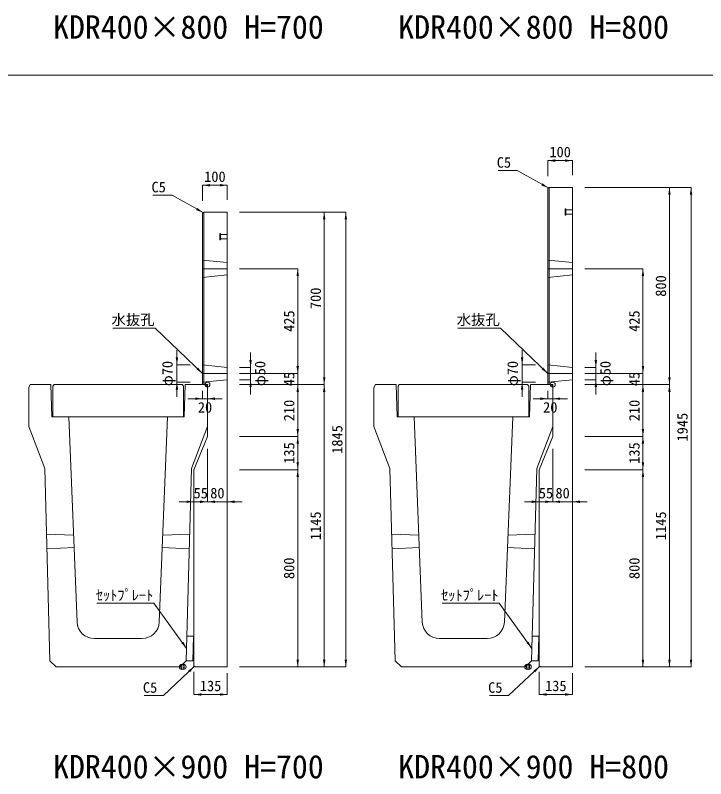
# Model space of a CAD drawing. Units: millimetres at full size, sheet at 1:40. Extents: x 172874 to 199766, y 869448 to 902797.
# Drawn here: x 194154 to 196954, y 872695 to 875792 of the extents above; entities that cross this region are included whole.
import ezdxf
from ezdxf.enums import TextEntityAlignment as Align

# ---------------------------------------------------------------- set-up
doc = ezdxf.new("R2010")
doc.units = ezdxf.units.MM
doc.header["$LTSCALE"] = 40
doc.header["$PDMODE"] = 32
doc.header["$PDSIZE"] = 20
for name, pattern in [('DASHED', [7.5, 6, -1.5]), ('USER2', [4.7625, 3.175, -1.5875]), ('USER3', [1.35, 0.75, -0.6])]:
    doc.linetypes.add(name, pattern=pattern)
for name, color, linetype, lineweight in [('セットプレート', 3, 'Continuous', 13), ('パネックスKDR', 2, 'Continuous', 13), ('図枠', 5, 'Continuous', 13), ('寸法線', 7, 'Continuous', 13), ('引出線', 4, 'Continuous', 13), ('本体', 2, 'Continuous', 13), ('補助線', 8, 'Continuous', 13), ('ｲﾝｻｰﾄ', 3, 'USER3', 5)]:
    doc.layers.add(name, color=color, linetype=linetype, lineweight=lineweight)
doc.layers.add('文字', color=7, linetype='Continuous')
doc.styles.add('ＭＳ ゴシック', font='')
doc.styles.get('ＭＳ ゴシック').set_extended_font_data('MS Gothic')

# ---------------------------------------------------------------- blocks, each defined once
blk = doc.blocks.new('filled_arrow')
at = {"color": 0, "linetype": 'Continuous', "lineweight": -2}
blk.add_solid([(7.5, 1.25), (0, 0), (7.5, -1.25)], dxfattribs=at)

msp = doc.modelspace()

# ---------------------------------------------------------------- linework, layer by layer
at = {"layer": 'セットプレート'}
for points in [[(194847.46, 873173.72), (194874.45, 873173), (194877.13, 873272.96), (194850.14, 873273.68)], [(196247.46, 873173.72), (196274.45, 873173), (196277.13, 873272.96), (196250.14, 873273.68)]]:
    msp.add_lwpolyline(points, close=True, dxfattribs=at)
at = {"layer": 'パネックスKDR'}
for p, q in [((196313.37, 875088.73), (196318.37, 875093.73)), ((196313.37, 875088.73), (196313.37, 874293.73)), ((196318.37, 875093.73), (196413.37, 875093.73)), ((196413.37, 875093.73), (196413.37, 873148.73)), ((194913.37, 874988.73), (194918.37, 874993.73)), ((194913.37, 874988.73), (194913.37, 874293.73)), ((194918.37, 874993.73), (195013.37, 874993.73)), ((195013.37, 874993.73), (195013.37, 873148.73)), ((194913.37, 874293.73), (194933.37, 874293.73)), ((194933.37, 874293.73), (194933.37, 874083.73)), ((196313.37, 874293.73), (196333.37, 874293.73)), ((196333.37, 874293.73), (196333.37, 874083.73)), ((194933.37, 874083.73), (194878.37, 873948.73)), ((196333.37, 874083.73), (196278.37, 873948.73)), ((194878.37, 873948.73), (194878.37, 873153.73)), ((196278.37, 873948.73), (196278.37, 873153.73)), ((194878.37, 873153.73), (194883.37, 873148.73)), ((194883.37, 873148.73), (195013.37, 873148.73)), ((196278.37, 873153.73), (196283.37, 873148.73)), ((196283.37, 873148.73), (196413.37, 873148.73))]:
    msp.add_line(p, q, dxfattribs=at)
at = {"layer": 'パネックスKDR', "lineweight": 5}
for p, q in [((196318.37, 875093.73), (196318.37, 874293.73)), ((194918.37, 874993.73), (194918.37, 874293.73))]:
    msp.add_line(p, q, dxfattribs=at)
at = {"layer": 'パネックスKDR', "linetype": 'DASHED', "lineweight": 9}
for p, q in [((194913.37, 874798.73), (195013.37, 874788.73)), ((196313.37, 874798.73), (196413.37, 874788.73)), ((194913.37, 874728.73), (195013.37, 874738.73)), ((196313.37, 874728.73), (196413.37, 874738.73)), ((194913.37, 874373.73), (195013.37, 874363.73)), ((196313.37, 874373.73), (196413.37, 874363.73)), ((194913.37, 874303.73), (195013.37, 874313.73)), ((196313.37, 874303.73), (196413.37, 874313.73))]:
    msp.add_line(p, q, dxfattribs=at)
at = {"layer": '図枠'}
msp.add_line((187274.21, 875548.33), (199766.29, 875548.33), dxfattribs=at)
at = {"layer": '寸法線'}
for p, q in [((196313.37, 875202.28), (196413.37, 875202.28)), ((196313.37, 875138.73), (196313.37, 875202.28)), ((196413.37, 875143.73), (196413.37, 875202.28)), ((194913.37, 875102.28), (195013.37, 875102.28)), ((194913.37, 875038.73), (194913.37, 875102.28)), ((195013.37, 875043.73), (195013.37, 875102.28)), ((196463.37, 875093.73), (196894.21, 875093.73)), ((196463.37, 875093.73), (196806.71, 875093.73)), ((196806.71, 874293.73), (196806.71, 875093.73)), ((196894.21, 873148.73), (196894.21, 875093.73)), ((195063.37, 874993.73), (195494.21, 874993.73)), ((195063.37, 874993.73), (195406.71, 874993.73)), ((195406.71, 874293.73), (195406.71, 874993.73)), ((195494.21, 873148.73), (195494.21, 874993.73)), ((195063.37, 874763.73), (195299.21, 874763.73)), ((195299.21, 874338.73), (195299.21, 874763.73)), ((196463.37, 874763.73), (196699.21, 874763.73)), ((196699.21, 874338.73), (196699.21, 874763.73)), ((194809.3, 874433.73), (194809.3, 874243.73)), ((195108.04, 874423.73), (195108.04, 874253.73)), ((196209.3, 874433.73), (196209.3, 874243.73)), ((196508.04, 874423.73), (196508.04, 874253.73)), ((195299.21, 874233.73), (195299.21, 874398.73)), ((196699.21, 874233.73), (196699.21, 874398.73)), ((194863.37, 874373.73), (194809.3, 874373.73)), ((195063.37, 874363.73), (195108.04, 874363.73)), ((196263.37, 874373.73), (196209.3, 874373.73)), ((196463.37, 874363.73), (196508.04, 874363.73)), ((195063.37, 874338.73), (195299.21, 874338.73)), ((195063.37, 874338.73), (195299.21, 874338.73)), ((196463.37, 874338.73), (196699.21, 874338.73)), ((196463.37, 874338.73), (196699.21, 874338.73)), ((194863.37, 874303.73), (194809.3, 874303.73)), ((195063.37, 874313.73), (195108.04, 874313.73)), ((196263.37, 874303.73), (196209.3, 874303.73)), ((196463.37, 874313.73), (196508.04, 874313.73)), ((194913.37, 874268.73), (194913.37, 874236.65)), ((194933.37, 874268.73), (194933.37, 874236.65)), ((195063.37, 874293.73), (195406.71, 874293.73)), ((195063.37, 874293.73), (195299.21, 874293.73)), ((195063.37, 874293.73), (195406.71, 874293.73)), ((195063.37, 874293.73), (195299.21, 874293.73)), ((195299.21, 874293.73), (195299.21, 874083.73)), ((195406.71, 874293.73), (195406.71, 873148.73)), ((196313.37, 874268.73), (196313.37, 874236.65)), ((196333.37, 874268.73), (196333.37, 874236.65)), ((196463.37, 874293.73), (196806.71, 874293.73)), ((196463.37, 874293.73), (196699.21, 874293.73)), ((196463.37, 874293.73), (196806.71, 874293.73)), ((196463.37, 874293.73), (196699.21, 874293.73)), ((196699.21, 874293.73), (196699.21, 874083.73)), ((196806.71, 874293.73), (196806.71, 873148.73)), ((194853.37, 874236.65), (194993.37, 874236.65)), ((196253.37, 874236.65), (196393.37, 874236.65)), ((195063.37, 874083.73), (195299.21, 874083.73)), ((195063.37, 874083.73), (195299.21, 874083.73)), ((195299.21, 874083.73), (195299.21, 873948.73)), ((196463.37, 874083.73), (196699.21, 874083.73)), ((196463.37, 874083.73), (196699.21, 874083.73)), ((196699.21, 874083.73), (196699.21, 873948.73)), ((194933.37, 874033.73), (194933.37, 873818.73)), ((194933.37, 874033.73), (194933.37, 873818.73)), ((195013.37, 874033.73), (195013.37, 873818.73)), ((196333.37, 874033.73), (196333.37, 873818.73)), ((196333.37, 874033.73), (196333.37, 873818.73)), ((196413.37, 874033.73), (196413.37, 873818.73)), ((195063.37, 873948.73), (195299.21, 873948.73)), ((195063.37, 873948.73), (195299.21, 873948.73)), ((195299.21, 873948.73), (195299.21, 873148.73)), ((196463.37, 873948.73), (196699.21, 873948.73)), ((196463.37, 873948.73), (196699.21, 873948.73)), ((196699.21, 873948.73), (196699.21, 873148.73)), ((194878.37, 873898.73), (194878.37, 873818.73)), ((196278.37, 873898.73), (196278.37, 873818.73)), ((194993.37, 873818.73), (194818.37, 873818.73)), ((194873.37, 873818.73), (195073.37, 873818.73)), ((196393.37, 873818.73), (196218.37, 873818.73)), ((196273.37, 873818.73), (196473.37, 873818.73)), ((195063.37, 873148.73), (195494.21, 873148.73)), ((195063.37, 873148.73), (195406.71, 873148.73)), ((195063.37, 873148.73), (195299.21, 873148.73)), ((196463.37, 873148.73), (196894.21, 873148.73)), ((196463.37, 873148.73), (196806.71, 873148.73)), ((196463.37, 873148.73), (196699.21, 873148.73)), ((194878.37, 873128.73), (194878.37, 873036.93)), ((195013.37, 873123.73), (195013.37, 873036.93)), ((196278.37, 873128.73), (196278.37, 873036.93)), ((196413.37, 873123.73), (196413.37, 873036.93)), ((194878.37, 873036.93), (195013.37, 873036.93)), ((196278.37, 873036.93), (196413.37, 873036.93))]:
    msp.add_line(p, q, dxfattribs=at)
at = {"layer": '引出線'}
for points in [[(196315.87, 875091.23), (196189.5, 875162.3), (196111.73, 875162.3)], [(194915.87, 874991.23), (194789.5, 875062.3), (194711.73, 875062.3)], [(194913.37, 874338.73), (194720.91, 874522.18), (194549.17, 874522.18)], [(196313.37, 874338.73), (196120.91, 874522.18), (195949.17, 874522.18)], [(194848.8, 873223.7), (194715.94, 873407.19), (194484.58, 873407.19)], [(196248.8, 873223.7), (196115.94, 873407.19), (195884.58, 873407.19)], [(194880.87, 873151.23), (194754.5, 873032.58), (194676.73, 873032.58)], [(196280.87, 873151.23), (196154.5, 873032.58), (196076.73, 873032.58)]]:
    msp.add_lwpolyline(points, dxfattribs=at)
at = {"layer": '本体'}
for p, q in [((194214.37, 874293.73), (194208.37, 874281.73)), ((194208.37, 874281.73), (194208.37, 874123.73)), ((194214.37, 874293.73), (194298.37, 874293.73)), ((194298.37, 874293.73), (194302.37, 874163.73)), ((194843.37, 874293.73), (194839.37, 874163.73)), ((194843.37, 874293.73), (194927.37, 874293.73)), ((194927.37, 874293.73), (194933.37, 874281.73)), ((194933.37, 874281.73), (194933.37, 874123.73)), ((195614.37, 874293.73), (195608.37, 874281.73)), ((195608.37, 874281.73), (195608.37, 874123.73)), ((195614.37, 874293.73), (195698.37, 874293.73)), ((195698.37, 874293.73), (195702.37, 874163.73)), ((196243.37, 874293.73), (196239.37, 874163.73)), ((196243.37, 874293.73), (196327.37, 874293.73)), ((196327.37, 874293.73), (196333.37, 874281.73)), ((196333.37, 874281.73), (196333.37, 874123.73)), ((194302.37, 874163.73), (194370.87, 874163.73)), ((194370.87, 874163.73), (194404.18, 873330.93)), ((194770.87, 874163.73), (194737.56, 873330.93)), ((194770.87, 874163.73), (194839.37, 874163.73)), ((195702.37, 874163.73), (195770.87, 874163.73)), ((195770.87, 874163.73), (195804.18, 873330.93)), ((196170.87, 874163.73), (196137.56, 873330.93)), ((196170.87, 874163.73), (196239.37, 874163.73)), ((194208.37, 874123.73), (194273.37, 873953.73)), ((194933.37, 874123.73), (194868.37, 873953.73)), ((195608.37, 874123.73), (195673.37, 873953.73)), ((196333.37, 874123.73), (196268.37, 873953.73)), ((194273.37, 873953.73), (194294.28, 873173.72)), ((194868.37, 873953.73), (194847.46, 873173.72)), ((195673.37, 873953.73), (195694.28, 873173.72)), ((196268.37, 873953.73), (196247.46, 873173.72)), ((194474.13, 873263.73), (194667.61, 873263.73)), ((195874.13, 873263.73), (196067.61, 873263.73)), ((194294.28, 873173.72), (194319.95, 873148.73)), ((194319.95, 873148.73), (194821.79, 873148.73)), ((194821.79, 873148.73), (194847.46, 873173.72)), ((195694.28, 873173.72), (195719.95, 873148.73)), ((195719.95, 873148.73), (196221.79, 873148.73)), ((196221.79, 873148.73), (196247.46, 873173.72))]:
    msp.add_line(p, q, dxfattribs=at)
at = {"layer": '本体', "linetype": 'USER2'}
for p, q in [((194280.5, 873687.73), (194390.11, 873682.73)), ((194751.63, 873682.73), (194861.24, 873687.73)), ((195680.5, 873687.73), (195790.11, 873682.73)), ((196151.63, 873682.73), (196261.24, 873687.73)), ((194282.11, 873627.73), (194392.11, 873632.73)), ((194749.63, 873632.73), (194859.63, 873627.73)), ((195682.11, 873627.73), (195792.11, 873632.73)), ((196149.63, 873632.73), (196259.63, 873627.73))]:
    msp.add_line(p, q, dxfattribs=at)
at = {"layer": '本体', "lineweight": 20}
for points in [[(194305.87, 874287.73), (194310.87, 874293.73), (194830.87, 874293.73), (194835.87, 874287.73), (194835.87, 874163.73), (194305.87, 874163.73)], [(195705.87, 874287.73), (195710.87, 874293.73), (196230.87, 874293.73), (196235.87, 874287.73), (196235.87, 874163.73), (195705.87, 874163.73)]]:
    msp.add_lwpolyline(points, close=True, dxfattribs=at)
at = {"layer": '本体'}
for centre, start, end in [((194474.13, 873333.73), 182.29061, 270), ((194667.61, 873333.73), 270, 357.70939), ((195874.13, 873333.73), 182.29061, 270), ((196067.61, 873333.73), 270, 357.70939)]:
    msp.add_arc(centre, 70, start, end, dxfattribs=at)
at = {"layer": '補助線'}
for p, q in [((194913.37, 874763.73), (195013.37, 874763.73)), ((196313.37, 874763.73), (196413.37, 874763.73)), ((194913.37, 874338.73), (195013.37, 874338.73)), ((196313.37, 874338.73), (196413.37, 874338.73))]:
    msp.add_line(p, q, dxfattribs=at)
for p in [(194933.37, 874293.73), (196333.37, 874293.73), (194829.37, 873148.73), (194829.37, 873148.73), (194836.37, 873148.73), (194836.37, 873148.73), (194836.37, 873148.73), (194836.37, 873148.73), (196229.37, 873148.73), (196229.37, 873148.73), (196236.37, 873148.73), (196236.37, 873148.73), (196236.37, 873148.73), (196236.37, 873148.73)]:
    msp.add_point(p, dxfattribs=at)
at = {"layer": 'ｲﾝｻｰﾄ'}
for p, q in [((196383.37, 875006.23), (196383.37, 874981.23)), ((196386.37, 875006.23), (196383.37, 875006.23)), ((196386.37, 874981.23), (196386.37, 875006.23)), ((196383.37, 874981.23), (196386.37, 874981.23)), ((196413.37, 875002.23), (196386.37, 875002.23)), ((196386.37, 874985.23), (196413.37, 874985.23)), ((194983.37, 874906.23), (194983.37, 874881.23)), ((194986.37, 874906.23), (194983.37, 874906.23)), ((194986.37, 874881.23), (194986.37, 874906.23)), ((195013.37, 874902.23), (194986.37, 874902.23)), ((194986.37, 874885.23), (195013.37, 874885.23)), ((194983.37, 874881.23), (194986.37, 874881.23))]:
    msp.add_line(p, q, dxfattribs=at)

# ---------------------------------------------------------------- block references
at = {"layer": '寸法線', "xscale": 4, "yscale": 4}
for p in [(196313.37, 875202.28), (194913.37, 875102.28), (194933.37, 874236.65), (196333.37, 874236.65), (194933.37, 873818.73), (195013.37, 873818.73), (196333.37, 873818.73), (196413.37, 873818.73), (194878.37, 873036.93), (196278.37, 873036.93)]:
    msp.add_blockref('filled_arrow', p, dxfattribs=at)
for p, rotation in [((196413.37, 875202.28), 180), ((195013.37, 875102.28), 180), ((196806.71, 875093.73), 270), ((196894.21, 875093.73), 270), ((195406.71, 874993.73), 270), ((195494.21, 874993.73), 270), ((195299.21, 874763.73), 270), ((196699.21, 874763.73), 270), ((194809.3, 874373.73), 90), ((195108.04, 874363.73), 90), ((196209.3, 874373.73), 90), ((196508.04, 874363.73), 90), ((195299.21, 874338.73), 90), ((195299.21, 874338.73), 90), ((196699.21, 874338.73), 90), ((196699.21, 874338.73), 90), ((194809.3, 874303.73), 270), ((195108.04, 874313.73), 270), ((195406.71, 874293.73), 90), ((196209.3, 874303.73), 270), ((196508.04, 874313.73), 270), ((196806.71, 874293.73), 90), ((195299.21, 874293.73), 270), ((195299.21, 874293.73), 270), ((195406.71, 874293.73), 270), ((196699.21, 874293.73), 270), ((196699.21, 874293.73), 270), ((196806.71, 874293.73), 270), ((194913.37, 874236.65), 180), ((196313.37, 874236.65), 180), ((195299.21, 874083.73), 90), ((196699.21, 874083.73), 90), ((195299.21, 874083.73), 270), ((196699.21, 874083.73), 270), ((195299.21, 873948.73), 90), ((196699.21, 873948.73), 90), ((195299.21, 873948.73), 270), ((196699.21, 873948.73), 270), ((194878.37, 873818.73), 180), ((194933.37, 873818.73), 180), ((196278.37, 873818.73), 180), ((196333.37, 873818.73), 180), ((195299.21, 873148.73), 90), ((195406.71, 873148.73), 90), ((195494.21, 873148.73), 90), ((196699.21, 873148.73), 90), ((196806.71, 873148.73), 90), ((196894.21, 873148.73), 90), ((195013.37, 873036.93), 180), ((196413.37, 873036.93), 180)]:
    msp.add_blockref('filled_arrow', p, dxfattribs=dict(at, rotation=rotation))
at = {"layer": '引出線', "xscale": 4, "yscale": 4}
for p, rotation in [((196315.87, 875091.23), 150.6), ((194915.87, 874991.23), 150.6), ((194913.37, 874338.73), 136.4), ((196313.37, 874338.73), 136.4), ((194848.8, 873223.7), 125.9), ((196248.8, 873223.7), 125.9), ((194880.87, 873151.23), 223.2), ((196280.87, 873151.23), 223.2)]:
    msp.add_blockref('filled_arrow', p, dxfattribs=dict(at, rotation=rotation))

# ---------------------------------------------------------------- texts
at = {"layer": '寸法線', "style": 'ＭＳ ゴシック'}
for s, p in [('100', (196363.37, 875237.28)), ('100', (194963.37, 875137.28)), ('20', (194923.37, 874201.65)), ('20', (196323.37, 874201.65)), ('55', (194905.87, 873853.73)), ('80', (194973.37, 873853.73)), ('55', (196305.87, 873853.73)), ('80', (196373.37, 873853.73)), ('135', (194945.87, 873071.93)), ('135', (196345.87, 873071.93))]:
    msp.add_text(s, height=42.72, dxfattribs=at).set_placement(p, align=Align.MIDDLE_CENTER)
for s, p in [('800', (196771.71, 874693.73)), ('700', (195371.71, 874643.73)), ('425', (195264.21, 874551.23)), ('425', (196664.21, 874551.23)), ('φ70', (194770.64, 874338.73)), ('φ50', (195146.7, 874338.73)), ('φ70', (196170.64, 874338.73)), ('φ50', (196546.7, 874338.73)), ('45', (195264.21, 874316.23)), ('45', (196664.21, 874316.23)), ('210', (195264.21, 874188.73)), ('210', (196664.21, 874188.73)), ('1945', (196859.21, 874121.23)), ('1845', (195459.21, 874071.23)), ('135', (195264.21, 874016.23)), ('135', (196664.21, 874016.23)), ('1145', (195371.71, 873721.23)), ('1145', (196771.71, 873721.23)), ('800', (195264.21, 873548.73)), ('800', (196664.21, 873548.73))]:
    msp.add_text(s, height=42.72, rotation=90, dxfattribs=at).set_placement(p, align=Align.MIDDLE_CENTER)
at = {"layer": '引出線', "style": 'ＭＳ ゴシック'}
for s, p in [('C5', (196164.5, 875216.3)), ('C5', (194764.5, 875116.3)), ('水抜孔', (194718.66, 874578.46)), ('水抜孔', (196118.66, 874578.46)), ('ｾｯﾄﾌﾟﾚｰﾄ', (194713.69, 873461.19)), ('ｾｯﾄﾌﾟﾚｰﾄ', (196113.69, 873461.19)), ('C5', (194729.5, 873086.58)), ('C5', (196129.5, 873086.58))]:
    msp.add_text(s, height=42.72, dxfattribs=at).set_placement(p, align=Align.TOP_RIGHT)
at = {"layer": '文字', "style": 'ＭＳ ゴシック'}
for s, p in [('KDR400×800 H=700', (194306.92, 875668.34)), ('KDR400×800 H=800', (195706.92, 875668.34)), ('KDR400×900 H=700', (194306.92, 872668.34)), ('KDR400×900 H=800', (195706.92, 872668.34))]:
    msp.add_text(s, height=94.94, dxfattribs=at).set_placement(p, align=Align.BOTTOM_LEFT)

doc.saveas('drawing.dxf')
